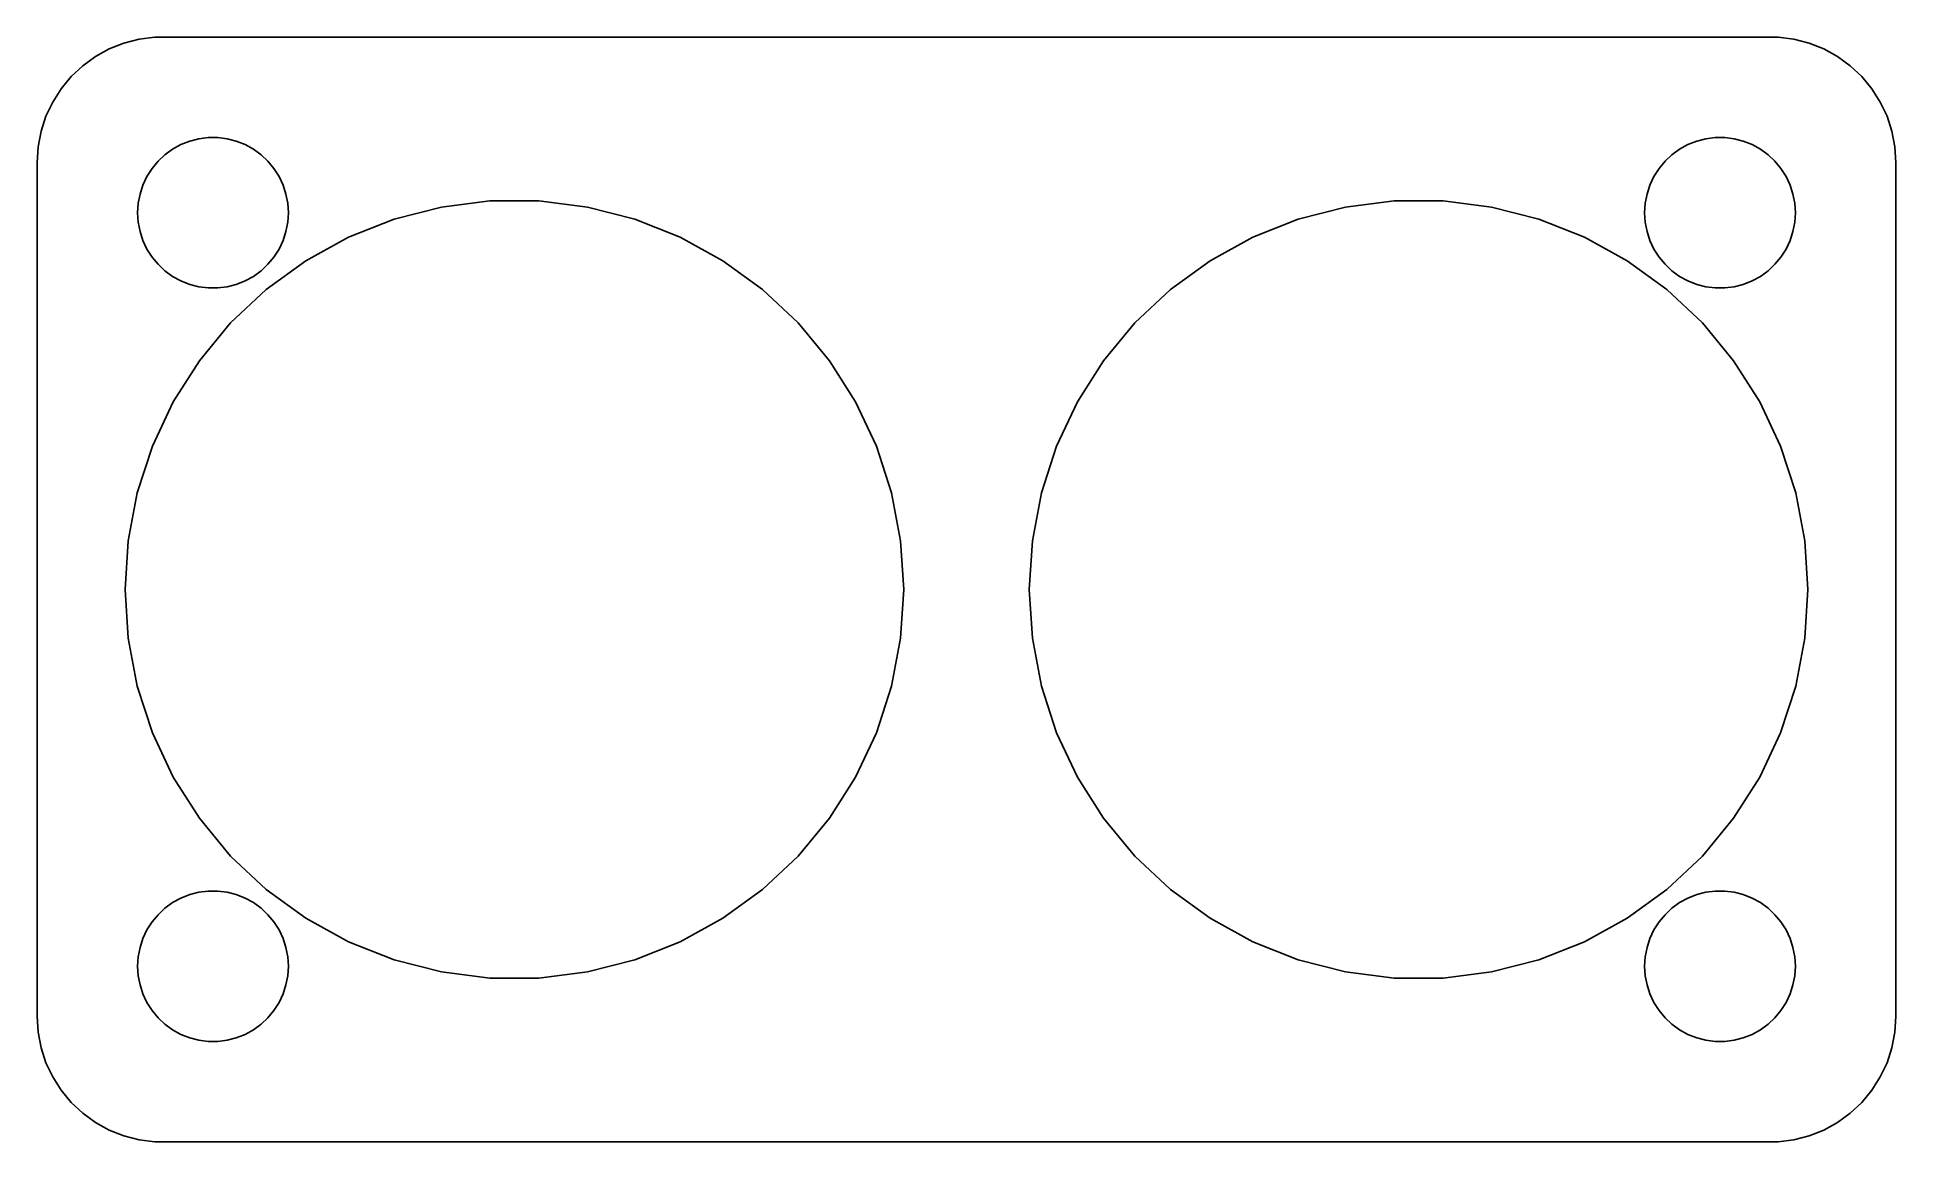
# Model space of a CAD drawing. Header units: metres. Extents: x -37 to 37, y -22 to 22.
import ezdxf

# ---------------------------------------------------------------- set-up
doc = ezdxf.new("R2010")
doc.units = ezdxf.units.M

msp = doc.modelspace()

# ---------------------------------------------------------------- linework, layer by layer
for p, q in [((-34.1289, 21.5241), (-34.6791, 21.2216)), ((-33.5451, 21.7553), (-34.1289, 21.5241)), ((-32.9369, 21.9114), (-33.5451, 21.7553)), ((-32.3139, 21.9901), (-32.9369, 21.9114)), ((32.3139, 21.9901), (-32.3139, 21.9901)), ((32.9369, 21.9114), (32.3139, 21.9901)), ((33.5451, 21.7553), (32.9369, 21.9114)), ((34.1289, 21.5241), (33.5451, 21.7553)), ((34.6791, 21.2216), (34.1289, 21.5241)), ((-35.1871, 20.8526), (-35.6448, 20.4227)), ((-34.6791, 21.2216), (-35.1871, 20.8526)), ((35.1871, 20.8526), (34.6791, 21.2216)), ((35.6448, 20.4227), (35.1871, 20.8526)), ((-35.6448, 20.4227), (-36.0451, 19.9389)), ((36.0451, 19.9389), (35.6448, 20.4227)), ((-36.3815, 19.4088), (-36.6489, 18.8406)), ((-36.0451, 19.9389), (-36.3815, 19.4088)), ((36.3815, 19.4088), (36.0451, 19.9389)), ((36.6489, 18.8406), (36.3815, 19.4088)), ((-36.6489, 18.8406), (-36.8429, 18.2434)), ((36.8429, 18.2434), (36.6489, 18.8406)), ((-36.8429, 18.2434), (-36.9606, 17.6267)), ((-31.2773, 17.7145), (-30.927, 17.8532)), ((-30.927, 17.8532), (-30.5621, 17.9469)), ((-30.5621, 17.9469), (-30.1884, 17.9941)), ((-30.1884, 17.9941), (-29.8116, 17.9941)), ((-29.8116, 17.9941), (-29.4379, 17.9469)), ((-29.4379, 17.9469), (-29.0729, 17.8532)), ((-29.0729, 17.8532), (-28.7227, 17.7145)), ((28.7227, 17.7145), (29.0729, 17.8532)), ((29.0729, 17.8532), (29.4379, 17.9469)), ((29.4379, 17.9469), (29.8116, 17.9941)), ((29.8116, 17.9941), (30.1884, 17.9941)), ((30.1884, 17.9941), (30.5621, 17.9469)), ((30.5621, 17.9469), (30.927, 17.8532)), ((30.927, 17.8532), (31.2773, 17.7145)), ((36.9606, 17.6267), (36.8429, 18.2434)), ((-36.9606, 17.6267), (-37, 17)), ((-32.427, 16.7634), (-32.1869, 17.0536)), ((-32.1869, 17.0536), (-31.9123, 17.3115)), ((-31.9123, 17.3115), (-31.6075, 17.533)), ((-31.6075, 17.533), (-31.2773, 17.7145)), ((-28.7227, 17.7145), (-28.3925, 17.533)), ((-28.3925, 17.533), (-28.0877, 17.3115)), ((-28.0877, 17.3115), (-27.8131, 17.0536)), ((-27.8131, 17.0536), (-27.5729, 16.7634)), ((27.5729, 16.7634), (27.8131, 17.0536)), ((27.8131, 17.0536), (28.0877, 17.3115)), ((28.0877, 17.3115), (28.3925, 17.533)), ((28.3925, 17.533), (28.7227, 17.7145)), ((31.2773, 17.7145), (31.6075, 17.533)), ((31.6075, 17.533), (31.9123, 17.3115)), ((31.9123, 17.3115), (32.1869, 17.0536)), ((32.1869, 17.0536), (32.427, 16.7634)), ((37, 17), (36.9606, 17.6267)), ((-37, 17), (-37, -17)), ((-32.7893, 16.1044), (-32.6289, 16.4453)), ((-32.6289, 16.4453), (-32.427, 16.7634)), ((-27.5729, 16.7634), (-27.3711, 16.4453)), ((-27.3711, 16.4453), (-27.2107, 16.1044)), ((27.2107, 16.1044), (27.3711, 16.4453)), ((27.3711, 16.4453), (27.5729, 16.7634)), ((32.427, 16.7634), (32.6289, 16.4453)), ((32.6289, 16.4453), (32.7893, 16.1044)), ((37, -17), (37, 17)), ((-32.9763, 15.376), (-32.9057, 15.7461)), ((-32.9057, 15.7461), (-32.7893, 16.1044)), ((-27.2107, 16.1044), (-27.0942, 15.7461)), ((-27.0942, 15.7461), (-27.0237, 15.376)), ((27.0237, 15.376), (27.0942, 15.7461)), ((27.0942, 15.7461), (27.2107, 16.1044)), ((32.7893, 16.1044), (32.9057, 15.7461)), ((32.9057, 15.7461), (32.9763, 15.376)), ((-33, 15), (-32.9763, 15.376)), ((-32.9763, 14.624), (-33, 15)), ((-27.0237, 15.376), (-27, 15)), ((-27, 15), (-27.0237, 14.624)), ((-22.7897, 14.7414), (-20.9044, 15.2254)), ((-20.9044, 15.2254), (-18.9733, 15.4694)), ((-18.9733, 15.4694), (-17.0267, 15.4694)), ((-17.0267, 15.4694), (-15.0956, 15.2254)), ((-15.0956, 15.2254), (-13.2102, 14.7414)), ((13.2102, 14.7414), (15.0956, 15.2254)), ((15.0956, 15.2254), (17.0267, 15.4694)), ((17.0267, 15.4694), (18.9733, 15.4694)), ((18.9733, 15.4694), (20.9044, 15.2254)), ((20.9044, 15.2254), (22.7897, 14.7414)), ((27, 15), (27.0237, 15.376)), ((27.0237, 14.624), (27, 15)), ((32.9763, 15.376), (33, 15)), ((33, 15), (32.9763, 14.624)), ((-32.9057, 14.2539), (-32.9763, 14.624)), ((-32.7893, 13.8956), (-32.9057, 14.2539)), ((-27.0942, 14.2539), (-27.2107, 13.8956)), ((-27.0237, 14.624), (-27.0942, 14.2539)), ((-24.5996, 14.0248), (-22.7897, 14.7414)), ((-13.2102, 14.7414), (-11.4004, 14.0248)), ((11.4004, 14.0248), (13.2102, 14.7414)), ((22.7897, 14.7414), (24.5996, 14.0248)), ((27.0942, 14.2539), (27.0237, 14.624)), ((27.2107, 13.8956), (27.0942, 14.2539)), ((32.9057, 14.2539), (32.7893, 13.8956)), ((32.9763, 14.624), (32.9057, 14.2539)), ((-32.6289, 13.5547), (-32.7893, 13.8956)), ((-32.427, 13.2366), (-32.6289, 13.5547)), ((-27.3711, 13.5547), (-27.5729, 13.2366)), ((-27.2107, 13.8956), (-27.3711, 13.5547)), ((-26.3053, 13.0871), (-24.5996, 14.0248)), ((-11.4004, 14.0248), (-9.69467, 13.0871)), ((9.69467, 13.0871), (11.4004, 14.0248)), ((24.5996, 14.0248), (26.3053, 13.0871)), ((27.3711, 13.5547), (27.2107, 13.8956)), ((27.5729, 13.2366), (27.3711, 13.5547)), ((32.6289, 13.5547), (32.427, 13.2366)), ((32.7893, 13.8956), (32.6289, 13.5547)), ((-32.1869, 12.9464), (-32.427, 13.2366)), ((-31.9123, 12.6884), (-32.1869, 12.9464)), ((-31.6075, 12.467), (-31.9123, 12.6884)), ((-28.0877, 12.6884), (-28.3925, 12.467)), ((-27.8131, 12.9464), (-28.0877, 12.6884)), ((-27.8801, 11.9429), (-26.3053, 13.0871)), ((-27.5729, 13.2366), (-27.8131, 12.9464)), ((-9.69467, 13.0871), (-8.11992, 11.9429)), ((8.11992, 11.9429), (9.69467, 13.0871)), ((26.3053, 13.0871), (27.8801, 11.9429)), ((27.8131, 12.9464), (27.5729, 13.2366)), ((28.0877, 12.6884), (27.8131, 12.9464)), ((28.3925, 12.467), (28.0877, 12.6884)), ((31.9123, 12.6884), (31.6075, 12.467)), ((32.1869, 12.9464), (31.9123, 12.6884)), ((32.427, 13.2366), (32.1869, 12.9464)), ((-31.2773, 12.2855), (-31.6075, 12.467)), ((-30.927, 12.1468), (-31.2773, 12.2855)), ((-30.5621, 12.0531), (-30.927, 12.1468)), ((-30.1884, 12.0059), (-30.5621, 12.0531)), ((-29.8116, 12.0059), (-30.1884, 12.0059)), ((-29.4379, 12.0531), (-29.8116, 12.0059)), ((-29.0729, 12.1468), (-29.4379, 12.0531)), ((-29.299, 10.6105), (-27.8801, 11.9429)), ((-28.7227, 12.2855), (-29.0729, 12.1468)), ((-28.3925, 12.467), (-28.7227, 12.2855)), ((-8.11992, 11.9429), (-6.70097, 10.6105)), ((6.70097, 10.6105), (8.11992, 11.9429)), ((27.8801, 11.9429), (29.299, 10.6105)), ((28.7227, 12.2855), (28.3925, 12.467)), ((29.0729, 12.1468), (28.7227, 12.2855)), ((29.4379, 12.0531), (29.0729, 12.1468)), ((29.8116, 12.0059), (29.4379, 12.0531)), ((30.1884, 12.0059), (29.8116, 12.0059)), ((30.5621, 12.0531), (30.1884, 12.0059)), ((30.927, 12.1468), (30.5621, 12.0531)), ((31.2773, 12.2855), (30.927, 12.1468)), ((31.6075, 12.467), (31.2773, 12.2855)), ((-30.5397, 9.11066), (-29.299, 10.6105)), ((-6.70097, 10.6105), (-5.46024, 9.11066)), ((5.46024, 9.11066), (6.70097, 10.6105)), ((29.299, 10.6105), (30.5397, 9.11066)), ((-31.5827, 7.46718), (-30.5397, 9.11066)), ((-5.46024, 9.11066), (-4.41724, 7.46718)), ((4.41724, 7.46718), (5.46024, 9.11066)), ((30.5397, 9.11066), (31.5827, 7.46718)), ((-32.4115, 5.70592), (-31.5827, 7.46718)), ((-4.41724, 7.46718), (-3.58846, 5.70592)), ((3.58846, 5.70592), (4.41724, 7.46718)), ((31.5827, 7.46718), (32.4115, 5.70592)), ((-33.013, 3.85469), (-32.4115, 5.70592)), ((-3.58846, 5.70592), (-2.98695, 3.85469)), ((2.98695, 3.85469), (3.58846, 5.70592)), ((32.4115, 5.70592), (33.013, 3.85469)), ((-33.3778, 1.94266), (-33.013, 3.85469)), ((-2.98695, 3.85469), (-2.62221, 1.94266)), ((2.62221, 1.94266), (2.98695, 3.85469)), ((33.013, 3.85469), (33.3778, 1.94266)), ((-33.5, 0), (-33.3778, 1.94266)), ((-2.62221, 1.94266), (-2.5, 0)), ((2.5, 0), (2.62221, 1.94266)), ((33.3778, 1.94266), (33.5, 0)), ((-33.3778, -1.94266), (-33.5, 0)), ((-2.5, 0), (-2.62221, -1.94266)), ((2.62221, -1.94266), (2.5, 0)), ((33.5, 0), (33.3778, -1.94266)), ((-33.013, -3.85469), (-33.3778, -1.94266)), ((-2.62221, -1.94266), (-2.98695, -3.85469)), ((2.98695, -3.85469), (2.62221, -1.94266)), ((33.3778, -1.94266), (33.013, -3.85469)), ((-32.4115, -5.70592), (-33.013, -3.85469)), ((-2.98695, -3.85469), (-3.58846, -5.70592)), ((3.58846, -5.70592), (2.98695, -3.85469)), ((33.013, -3.85469), (32.4115, -5.70592)), ((-31.5827, -7.46718), (-32.4115, -5.70592)), ((-3.58846, -5.70592), (-4.41724, -7.46718)), ((4.41724, -7.46718), (3.58846, -5.70592)), ((32.4115, -5.70592), (31.5827, -7.46718)), ((-30.5397, -9.11066), (-31.5827, -7.46718)), ((-4.41724, -7.46718), (-5.46024, -9.11066)), ((5.46024, -9.11066), (4.41724, -7.46718)), ((31.5827, -7.46718), (30.5397, -9.11066)), ((-29.299, -10.6105), (-30.5397, -9.11066)), ((-5.46024, -9.11066), (-6.70097, -10.6105)), ((6.70097, -10.6105), (5.46024, -9.11066)), ((30.5397, -9.11066), (29.299, -10.6105)), ((-27.8801, -11.9429), (-29.299, -10.6105)), ((-6.70097, -10.6105), (-8.11992, -11.9429)), ((8.11992, -11.9429), (6.70097, -10.6105)), ((29.299, -10.6105), (27.8801, -11.9429)), ((-31.9123, -12.6884), (-31.6075, -12.467)), ((-31.6075, -12.467), (-31.2773, -12.2855)), ((-31.2773, -12.2855), (-30.927, -12.1468)), ((-30.927, -12.1468), (-30.5621, -12.0531)), ((-30.5621, -12.0531), (-30.1884, -12.0059)), ((-30.1884, -12.0059), (-29.8116, -12.0059)), ((-29.8116, -12.0059), (-29.4379, -12.0531)), ((-29.4379, -12.0531), (-29.0729, -12.1468)), ((-29.0729, -12.1468), (-28.7227, -12.2855)), ((-28.7227, -12.2855), (-28.3925, -12.467)), ((-28.3925, -12.467), (-28.0877, -12.6884)), ((-26.3053, -13.0871), (-27.8801, -11.9429)), ((-8.11992, -11.9429), (-9.69467, -13.0871)), ((9.69467, -13.0871), (8.11992, -11.9429)), ((27.8801, -11.9429), (26.3053, -13.0871)), ((28.0877, -12.6884), (28.3925, -12.467)), ((28.3925, -12.467), (28.7227, -12.2855)), ((28.7227, -12.2855), (29.0729, -12.1468)), ((29.0729, -12.1468), (29.4379, -12.0531)), ((29.4379, -12.0531), (29.8116, -12.0059)), ((29.8116, -12.0059), (30.1884, -12.0059)), ((30.1884, -12.0059), (30.5621, -12.0531)), ((30.5621, -12.0531), (30.927, -12.1468)), ((30.927, -12.1468), (31.2773, -12.2855)), ((31.2773, -12.2855), (31.6075, -12.467)), ((31.6075, -12.467), (31.9123, -12.6884)), ((-32.6289, -13.5547), (-32.427, -13.2366)), ((-32.427, -13.2366), (-32.1869, -12.9464)), ((-32.1869, -12.9464), (-31.9123, -12.6884)), ((-28.0877, -12.6884), (-27.8131, -12.9464)), ((-27.8131, -12.9464), (-27.5729, -13.2366)), ((-27.5729, -13.2366), (-27.3711, -13.5547)), ((-24.5996, -14.0248), (-26.3053, -13.0871)), ((-9.69467, -13.0871), (-11.4004, -14.0248)), ((11.4004, -14.0248), (9.69467, -13.0871)), ((26.3053, -13.0871), (24.5996, -14.0248)), ((27.3711, -13.5547), (27.5729, -13.2366)), ((27.5729, -13.2366), (27.8131, -12.9464)), ((27.8131, -12.9464), (28.0877, -12.6884)), ((31.9123, -12.6884), (32.1869, -12.9464)), ((32.1869, -12.9464), (32.427, -13.2366)), ((32.427, -13.2366), (32.6289, -13.5547)), ((-32.9057, -14.2539), (-32.7893, -13.8956)), ((-32.7893, -13.8956), (-32.6289, -13.5547)), ((-27.3711, -13.5547), (-27.2107, -13.8956)), ((-27.2107, -13.8956), (-27.0942, -14.2539)), ((-22.7897, -14.7414), (-24.5996, -14.0248)), ((-11.4004, -14.0248), (-13.2102, -14.7414)), ((13.2102, -14.7414), (11.4004, -14.0248)), ((24.5996, -14.0248), (22.7897, -14.7414)), ((27.0942, -14.2539), (27.2107, -13.8956)), ((27.2107, -13.8956), (27.3711, -13.5547)), ((32.6289, -13.5547), (32.7893, -13.8956)), ((32.7893, -13.8956), (32.9057, -14.2539)), ((-33, -15), (-32.9763, -14.624)), ((-32.9763, -14.624), (-32.9057, -14.2539)), ((-27.0942, -14.2539), (-27.0237, -14.624)), ((-27.0237, -14.624), (-27, -15)), ((-20.9044, -15.2254), (-22.7897, -14.7414)), ((-13.2102, -14.7414), (-15.0956, -15.2254)), ((15.0956, -15.2254), (13.2102, -14.7414)), ((22.7897, -14.7414), (20.9044, -15.2254)), ((27, -15), (27.0237, -14.624)), ((27.0237, -14.624), (27.0942, -14.2539)), ((32.9057, -14.2539), (32.9763, -14.624)), ((32.9763, -14.624), (33, -15)), ((-32.9763, -15.376), (-33, -15)), ((-32.9057, -15.7461), (-32.9763, -15.376)), ((-27.0237, -15.376), (-27.0942, -15.7461)), ((-27, -15), (-27.0237, -15.376)), ((-18.9733, -15.4694), (-20.9044, -15.2254)), ((-17.0267, -15.4694), (-18.9733, -15.4694)), ((-15.0956, -15.2254), (-17.0267, -15.4694)), ((17.0267, -15.4694), (15.0956, -15.2254)), ((18.9733, -15.4694), (17.0267, -15.4694)), ((20.9044, -15.2254), (18.9733, -15.4694)), ((27.0237, -15.376), (27, -15)), ((27.0942, -15.7461), (27.0237, -15.376)), ((32.9763, -15.376), (32.9057, -15.7461)), ((33, -15), (32.9763, -15.376)), ((-32.7893, -16.1044), (-32.9057, -15.7461)), ((-32.6289, -16.4453), (-32.7893, -16.1044)), ((-27.2107, -16.1044), (-27.3711, -16.4453)), ((-27.0942, -15.7461), (-27.2107, -16.1044)), ((27.2107, -16.1044), (27.0942, -15.7461)), ((27.3711, -16.4453), (27.2107, -16.1044)), ((32.7893, -16.1044), (32.6289, -16.4453)), ((32.9057, -15.7461), (32.7893, -16.1044)), ((-37, -17), (-36.9606, -17.6267)), ((-32.427, -16.7634), (-32.6289, -16.4453)), ((-32.1869, -17.0536), (-32.427, -16.7634)), ((-27.5729, -16.7634), (-27.8131, -17.0536)), ((-27.3711, -16.4453), (-27.5729, -16.7634)), ((27.5729, -16.7634), (27.3711, -16.4453)), ((27.8131, -17.0536), (27.5729, -16.7634)), ((32.427, -16.7634), (32.1869, -17.0536)), ((32.6289, -16.4453), (32.427, -16.7634)), ((36.9606, -17.6267), (37, -17)), ((-36.9606, -17.6267), (-36.8429, -18.2434)), ((-31.9123, -17.3115), (-32.1869, -17.0536)), ((-31.6075, -17.533), (-31.9123, -17.3115)), ((-31.2773, -17.7145), (-31.6075, -17.533)), ((-30.927, -17.8532), (-31.2773, -17.7145)), ((-28.7227, -17.7145), (-29.0729, -17.8532)), ((-28.3925, -17.533), (-28.7227, -17.7145)), ((-28.0877, -17.3115), (-28.3925, -17.533)), ((-27.8131, -17.0536), (-28.0877, -17.3115)), ((28.0877, -17.3115), (27.8131, -17.0536)), ((28.3925, -17.533), (28.0877, -17.3115)), ((28.7227, -17.7145), (28.3925, -17.533)), ((29.0729, -17.8532), (28.7227, -17.7145)), ((31.2773, -17.7145), (30.927, -17.8532)), ((31.6075, -17.533), (31.2773, -17.7145)), ((31.9123, -17.3115), (31.6075, -17.533)), ((32.1869, -17.0536), (31.9123, -17.3115)), ((36.8429, -18.2434), (36.9606, -17.6267)), ((-36.8429, -18.2434), (-36.6489, -18.8406)), ((-30.5621, -17.9469), (-30.927, -17.8532)), ((-30.1884, -17.9941), (-30.5621, -17.9469)), ((-29.8116, -17.9941), (-30.1884, -17.9941)), ((-29.4379, -17.9469), (-29.8116, -17.9941)), ((-29.0729, -17.8532), (-29.4379, -17.9469)), ((29.4379, -17.9469), (29.0729, -17.8532)), ((29.8116, -17.9941), (29.4379, -17.9469)), ((30.1884, -17.9941), (29.8116, -17.9941)), ((30.5621, -17.9469), (30.1884, -17.9941)), ((30.927, -17.8532), (30.5621, -17.9469)), ((36.6489, -18.8406), (36.8429, -18.2434)), ((-36.6489, -18.8406), (-36.3815, -19.4088)), ((36.3815, -19.4088), (36.6489, -18.8406)), ((-36.3815, -19.4088), (-36.0451, -19.9389)), ((-36.0451, -19.9389), (-35.6448, -20.4227)), ((35.6448, -20.4227), (36.0451, -19.9389)), ((36.0451, -19.9389), (36.3815, -19.4088)), ((-35.6448, -20.4227), (-35.1871, -20.8526)), ((35.1871, -20.8526), (35.6448, -20.4227)), ((-35.1871, -20.8526), (-34.6791, -21.2216)), ((-34.6791, -21.2216), (-34.1289, -21.5241)), ((34.1289, -21.5241), (34.6791, -21.2216)), ((34.6791, -21.2216), (35.1871, -20.8526)), ((-34.1289, -21.5241), (-33.5451, -21.7553)), ((-33.5451, -21.7553), (-32.9369, -21.9114)), ((-32.9369, -21.9114), (-32.3139, -21.9901)), ((-32.3139, -21.9901), (32.3139, -21.9901)), ((32.3139, -21.9901), (32.9369, -21.9114)), ((32.9369, -21.9114), (33.5451, -21.7553)), ((33.5451, -21.7553), (34.1289, -21.5241))]:
    msp.add_line(p, q)

doc.saveas('drawing.dxf')
